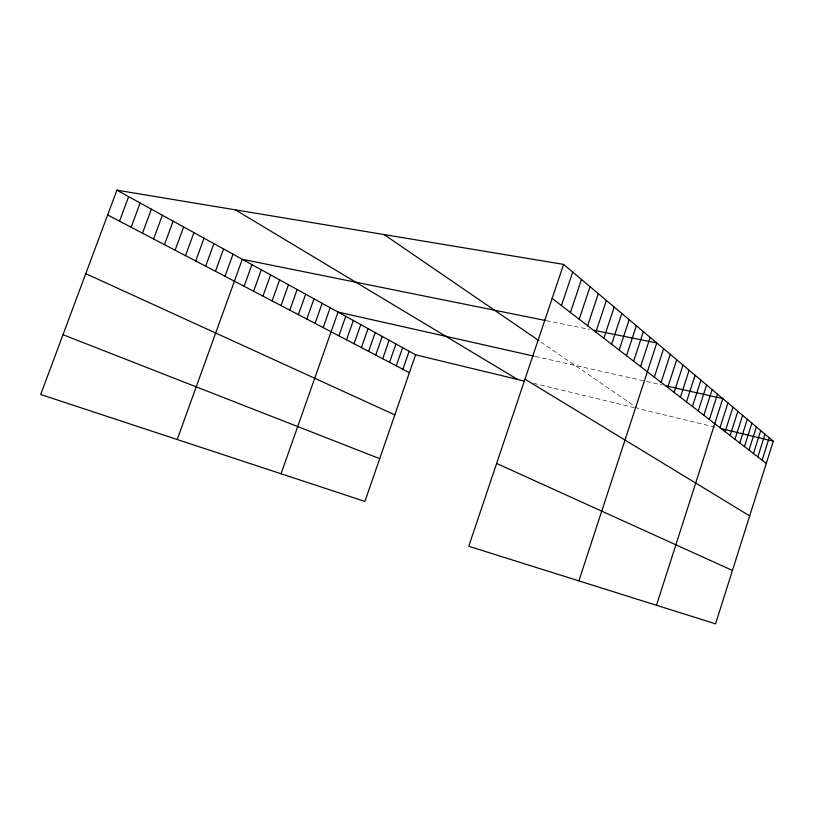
<?xml version="1.0" encoding="UTF-8"?>
<svg xmlns="http://www.w3.org/2000/svg" width="814" height="814" viewBox="0 0 814 814"><rect width="100%" height="100%" fill="white"/><g stroke="black" fill="none" stroke-linecap="round" stroke-linejoin="round"><path stroke-width="0.61" stroke-dasharray="4.07 3.05" d="M546.408 320.685L589.509 329.385M535.327 356.451L645.248 381.176M646.458 381.451L662.454 385.053M533.628 383.323L635.714 407.977M714.977 427.126L638.044 408.547L634.951 406.42M541.035 342.084L632.895 405.016"/><path stroke-width="1.22" d="M563.603 264.397L773.3 441.208L715.567 623.839L468.762 546.275L563.603 264.397L116.89 190.161L40.7 394.505L364.926 501.424L415.567 354.812L116.89 190.161M744.444 446.571L751.892 423.158M749.012 450.091L756.369 426.933M753.469 453.52L760.744 430.616M757.834 456.888L765.018 434.228M762.108 460.175L769.199 437.749M725.121 431.674L732.956 407.183M730.117 435.531L737.85 411.324M735.001 439.295L742.643 415.354M739.784 442.979L747.323 419.302M709.37 419.546L717.531 394.18M656.471 605.26L722.791 398.626L666.167 385.887M719.993 427.726L727.93 402.961M686.487 401.913L695.105 375.274M692.429 406.491L700.925 380.189M698.219 410.948L706.603 384.971M703.866 415.303L712.128 389.631M667.714 387.444L676.719 359.768M674.134 392.399L683.007 365.079M680.392 397.222L689.132 370.248M578.896 580.881L656.786 342.969L594.118 330.311M654.324 377.136L663.614 348.718M661.11 382.366L670.248 354.324M633.638 361.202L643.355 331.644M640.587 366.554L650.162 337.383M611.619 344.23L621.794 313.461M619.159 350.04L629.181 319.688M626.505 355.698L636.365 325.753M595.868 332.092L606.379 300.458M603.856 338.248L614.194 307.051M570.441 312.505L581.491 279.477M579.171 319.23L590.038 286.681M587.637 325.753L598.321 293.671M561.436 305.565L572.69 272.049M389.57 362.301L395.93 343.986M396.296 365.822L402.584 347.659M402.899 369.271L409.137 351.272M368.65 351.363L375.213 332.57M375.742 355.077L382.244 336.447M382.722 358.72L389.143 340.252M346.55 339.814L353.327 320.502M354.049 343.742L360.755 324.603M361.416 347.588L368.05 328.622M323.168 327.594L330.179 307.743M281.054 473.758L338.044 312.077L534.116 356.186M338.899 335.826L345.757 316.331M306.807 319.047L313.99 298.819M315.069 323.362L322.161 303.327M281.034 305.576L288.471 284.747M289.794 310.154L297.141 289.53M298.392 314.652L305.647 294.22M262.953 296.123L270.574 274.888M272.09 300.895L279.609 279.874M244.119 286.284L251.923 264.601M253.632 291.259L261.345 269.8M225.02 276.292L233.018 254.182M177.198 439.519L242.297 259.3L545.217 320.441M205.677 266.188L213.889 243.63M215.445 271.296L223.555 248.962M185.521 255.647L193.936 232.641M195.706 260.979L204.009 238.197M164.479 244.658L173.117 221.164M175.112 250.213L183.638 226.964M142.501 233.17L151.373 209.178M153.612 238.98L162.362 215.232M119.526 221.164L128.643 196.642M131.146 227.238L140.14 202.981M415.567 354.812L524.44 381.105M721.764 428.764L773.3 441.208M62.993 334.707L379.7 458.658M496.632 463.451L732.437 570.461M85.755 273.657L394.821 414.875M107.651 214.947L409.401 372.67M235.419 209.859L517.602 379.456M524.979 379.182L749.684 515.913M384.106 234.574L538.949 340.659M552.157 298.412L766.289 463.4"/></g></svg>
